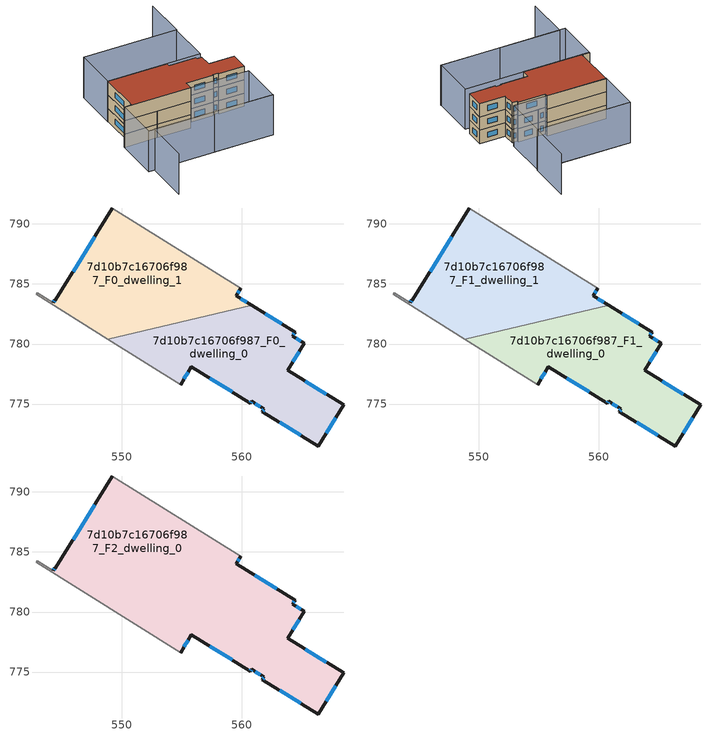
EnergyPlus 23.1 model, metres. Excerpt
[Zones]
7d10b7c16706f987_F0_dwelling_0
 floor ground (EU_floor_Construction): 565.21,780.05 563.83,777.81 568.48,774.94 566.37,771.51 561.71,774.38 561.84,774.59 560.8,775.23 560.71,775.08 555.8,778.1 554.9,776.63 548.84,780.42 560.81,783.22 564.44,780.99 564.23,780.65 z0
 wall outside (EU_wall_Construction): 554.9,776.63 555.8,778.1 560.71,775.08 560.8,775.23 561.84,774.59 561.71,774.38 566.37,771.51 568.48,774.94 563.83,777.81 565.21,780.05 564.23,780.65 564.44,780.99 560.81,783.22 z0:3
 wall adiabatic (EU_wall_Construction): 548.84,780.42 554.9,776.63 z0:3
 wall to 7d10b7c16706f987_F0_dwelling_1 (EU_wall_Construction): 560.81,783.22 548.84,780.42 z0:3
 window (EU_Window_Construction): 564.9,780.24 564.53,780.47 / 564.26,778.51 564.78,779.35 / 567.03,775.84 565.28,776.92 / 567.03,772.58 567.83,773.87 / 563.16,773.49 564.92,772.41 / 561.8,774.53 561.75,774.45 / 561.13,775.03 561.52,774.79 / 560.74,775.13 560.77,775.19 / 557.33,777.16 559.18,776.02 / 555.18,777.09 555.52,777.64 / 563.31,781.69 561.94,782.53 / 564.3,780.76 564.37,780.89 z0.93:2.07
7d10b7c16706f987_F0_dwelling_1
 floor ground (EU_floor_Construction): 559.9,784.64 559.52,784.02 560.81,783.22 548.84,780.42 542.88,784.14 542.95,784.26 544.3,783.43 544.44,783.67 544.48,783.64 549.22,791.32 z0
 wall outside (EU_wall_Construction): 560.81,783.22 559.52,784.02 559.9,784.64 / 549.22,791.32 544.48,783.64 544.44,783.67 544.3,783.43 z0:3
 wall adiabatic (EU_wall_Construction): 544.3,783.43 542.95,784.26 542.88,784.14 548.84,780.42 / 559.9,784.64 549.22,791.32 z0:3
 window (EU_Window_Construction): 559.64,784.22 559.78,784.45 / 560.41,783.47 559.92,783.77 / 544.4,783.6 544.34,783.51 / 547.74,788.93 545.96,786.04 z0.93:2.07
7d10b7c16706f987_F1_dwelling_0
 floor to 7d10b7c16706f987_F0_dwelling_0 (EU_floor_Construction): 565.21,780.05 563.83,777.81 568.48,774.94 566.37,771.51 561.71,774.38 561.84,774.59 560.8,775.23 560.71,775.08 555.8,778.1 554.9,776.63 548.84,780.42 560.81,783.22 564.44,780.99 564.23,780.65 z3
 wall outside (EU_wall_Construction): 554.9,776.63 555.8,778.1 560.71,775.08 560.8,775.23 561.84,774.59 561.71,774.38 566.37,771.51 568.48,774.94 563.83,777.81 565.21,780.05 564.23,780.65 564.44,780.99 560.81,783.22 z3:6
 wall adiabatic (EU_wall_Construction): 548.84,780.42 554.9,776.63 z3:6
 wall to 7d10b7c16706f987_F1_dwelling_1 (EU_wall_Construction): 560.81,783.22 548.84,780.42 z3:6
 window (EU_Window_Construction): 564.9,780.24 564.53,780.47 / 564.26,778.51 564.78,779.35 / 567.03,775.84 565.28,776.92 / 567.03,772.58 567.83,773.87 / 563.16,773.49 564.92,772.41 / 561.8,774.53 561.75,774.45 / 561.13,775.03 561.52,774.79 / 560.74,775.13 560.77,775.19 / 557.33,777.16 559.18,776.02 / 555.18,777.09 555.52,777.64 / 563.31,781.69 561.94,782.53 / 564.3,780.76 564.37,780.89 z3.93:5.07
7d10b7c16706f987_F1_dwelling_1
 floor to 7d10b7c16706f987_F0_dwelling_1 (EU_floor_Construction): 559.9,784.64 559.52,784.02 560.81,783.22 548.84,780.42 542.88,784.14 542.95,784.26 544.29,783.43 544.44,783.67 544.48,783.64 549.22,791.32 z3
 wall outside (EU_wall_Construction): 560.81,783.22 559.52,784.02 559.9,784.64 / 549.22,791.32 544.48,783.64 544.44,783.67 544.3,783.43 z3:6
 wall adiabatic (EU_wall_Construction): 544.3,783.43 542.95,784.26 542.88,784.14 548.84,780.42 / 559.9,784.64 549.22,791.32 z3:6
 window (EU_Window_Construction): 559.64,784.22 559.78,784.45 / 560.41,783.47 559.92,783.77 / 544.4,783.6 544.34,783.51 / 547.74,788.93 545.96,786.04 z3.93:5.07
7d10b7c16706f987_F2_dwelling_0
 floor to 7d10b7c16706f987_F1_dwelling_0 (EU_floor_Construction): 565.21,780.05 563.83,777.81 568.48,774.94 566.37,771.51 561.71,774.38 561.84,774.59 560.8,775.23 560.71,775.08 555.8,778.1 554.9,776.63 548.84,780.42 560.81,783.22 564.44,780.99 564.23,780.65 z6
 floor to 7d10b7c16706f987_F1_dwelling_1 (EU_floor_Construction): 559.9,784.64 559.52,784.02 560.81,783.22 548.84,780.42 542.88,784.14 542.95,784.26 544.29,783.43 544.44,783.67 544.48,783.64 549.22,791.32 z6
 wall outside (EU_wall_Construction): 554.9,776.63 555.8,778.1 560.71,775.08 560.8,775.23 561.84,774.59 561.71,774.38 566.37,771.51 568.48,774.94 563.83,777.81 565.21,780.05 564.23,780.65 564.44,780.99 559.52,784.02 559.9,784.64 / 549.22,791.32 544.48,783.64 544.44,783.67 544.3,783.43 z6:9
 wall adiabatic (EU_wall_Construction): 559.9,784.64 549.22,791.32 / 544.3,783.43 542.95,784.26 542.88,784.14 554.9,776.63 z6:9
 window (EU_Window_Construction): 559.64,784.22 559.78,784.45 / 562.91,781.94 561.05,783.08 / 564.3,780.76 564.37,780.89 / 564.9,780.24 564.53,780.47 / 564.26,778.51 564.78,779.35 / 567.03,775.84 565.28,776.92 / 567.03,772.58 567.83,773.87 / 563.16,773.49 564.92,772.41 / 561.8,774.53 561.75,774.45 / 561.13,775.03 561.52,774.79 / 560.74,775.13 560.77,775.19 / 557.33,777.16 559.18,776.02 / 555.18,777.09 555.52,777.64 / 544.4,783.6 544.34,783.51 / 547.74,788.93 545.96,786.04 z6.93:8.07
 roof outside (EU_roof_Construction): 566.37,771.51 568.48,774.94 563.83,777.81 565.21,780.05 564.23,780.65 564.44,780.99 559.52,784.02 559.9,784.64 549.22,791.32 544.48,783.64 544.44,783.67 544.3,783.43 542.95,784.26 542.88,784.14 554.9,776.63 555.8,778.1 560.71,775.08 560.8,775.23 561.84,774.59 561.71,774.38 z9
shading: 576.09,796.81 571.08,788.79 / 571.08,788.79 554.17,799.37 / 533.86,767.37 538.98,775.49 / 538.98,775.49 560.49,761.94 / 542.88,784.14 565.42,770.05 / 565.42,770.05 560.41,762.04 / 560.41,762.04 537.87,776.13 / 537.87,776.13 542.88,784.14 / 554.17,799.37 571.03,788.83 / 571.03,788.83 566.03,780.82 / 566.03,780.82 549.16,791.36 / 549.16,791.36 554.17,799.37 z0:9
[Building]
EU S2 Campaign: North Axis=0; Terrain=City; Solar Distribution=FullExterior
[Site:Location]
Montreal-Trudeau.Intl.AP: Latitude=45.4667; Longitude=-73.75; Time Zone=-5; Elevation=36
[SizingPeriod:WeatherFileDays]
AnnualSizingPeriod: Begin Month=1; Begin Day of Month=1; End Month=12; End Day of Month=31; Day of Week for Start Day=Monday; Use Weather File Daylight Saving Period=No; Use Weather File Rain and Snow Indicators=No
[MATERIAL]
EU_InternalMass_Material: Roughness=MediumRough; Thickness=0.1; Conductivity=1; Density=1800; Specific Heat=900; Thermal Absorptance=0.9; Solar Absorptance=0.7; Visible Absorptance=0.7
[MATERIAL:NOMASS] Roughness=MediumRough; Thermal Absorptance=0.9; Solar Absorptance=0.7; Visible Absorptance=0.7
Name | Thermal Resistance
EU_wall_NoMass; EU_floor_NoMass | 1.36485
EU_roof_NoMass | 2.55992
[WINDOWMATERIAL:SIMPLEGLAZINGSYSTEM]
EU_Window_SimpleGlazing: UFactor=3.92339; Solar Heat Gain Coefficient=0.8; Visible Transmittance=0.8
[CONSTRUCTION]
EU_wall_Construction: EU_wall_NoMass
EU_roof_Construction: EU_roof_NoMass
EU_floor_Construction: EU_floor_NoMass
EU_Window_Construction: EU_Window_SimpleGlazing
EU_InternalMass_Construction: EU_InternalMass_Material
[ZONE] Type=1; Multiplier=1; Ceiling Height=autocalculate; Floor Area=autocalculate; Part of Total Floor Area=Yes
Name | Volume
7d10b7c16706f987_F0_dwelling_0; 7d10b7c16706f987_F1_dwelling_0 | 283.469
7d10b7c16706f987_F2_dwelling_0 | 566.946
7d10b7c16706f987_F0_dwelling_1 | 283.483
7d10b7c16706f987_F1_dwelling_1 | 283.485
[INTERNALMASS] Construction=EU_InternalMass_Construction
Name | Zone or ZoneList | Surface Area
7d10b7c16706f987_F0_dwelling_0_EU_InternalMass | 7d10b7c16706f987_F0_dwelling_0 | 94.4905
7d10b7c16706f987_F0_dwelling_1_EU_InternalMass | 7d10b7c16706f987_F0_dwelling_1 | 94.4916
7d10b7c16706f987_F1_dwelling_0_EU_InternalMass | 7d10b7c16706f987_F1_dwelling_0 | 94.4905
7d10b7c16706f987_F1_dwelling_1_EU_InternalMass | 7d10b7c16706f987_F1_dwelling_1 | 94.4916
7d10b7c16706f987_F2_dwelling_0_EU_InternalMass | 7d10b7c16706f987_F2_dwelling_0 | 188.983
[OTHEREQUIPMENT] Fuel Type=Electricity; Design Level Calculation Method=Watts/Area; Power per Zone Floor Area=1; Fraction Latent=0; Fraction Radiant=0; Fraction Lost=0; Carbon Dioxide Generation Rate=0; EndUse Subcategory=EU_Step8_InternalGains
Name | Zone or ZoneList or Space or SpaceList | Schedule
EU_Step8_InternalGain_7d10b7c16706f987_F0_dwelling_0_f000 | 7d10b7c16706f987_F0_dwelling_0 | EU_Step8_GainSchedule_7d10b7c16706f987_F0_dwelling_0_f000
EU_Step8_InternalGain_7d10b7c16706f987_F0_dwelling_1_f000 | 7d10b7c16706f987_F0_dwelling_1 | EU_Step8_GainSchedule_7d10b7c16706f987_F0_dwelling_1_f000
EU_Step8_InternalGain_7d10b7c16706f987_F1_dwelling_0_f000 | 7d10b7c16706f987_F1_dwelling_0 | EU_Step8_GainSchedule_7d10b7c16706f987_F1_dwelling_0_f000
EU_Step8_InternalGain_7d10b7c16706f987_F1_dwelling_1_f000 | 7d10b7c16706f987_F1_dwelling_1 | EU_Step8_GainSchedule_7d10b7c16706f987_F1_dwelling_1_f000
EU_Step8_InternalGain_7d10b7c16706f987_F2_dwelling_0_f000 | 7d10b7c16706f987_F2_dwelling_0 | EU_Step8_GainSchedule_7d10b7c16706f987_F2_dwelling_0_f000
[ZONEVENTILATION:DESIGNFLOWRATE] Schedule=EU_AlwaysOn; Design Flow Rate Calculation Method=AirChanges/Hour; Air Changes per Hour=0.860309; Ventilation Type=Natural; Fan Pressure Rise=0; Fan Total Efficiency=1; Constant Term Coefficient=1; Temperature Term Coefficient=0; Velocity Term Coefficient=0; Velocity Squared Term Coefficient=0; Minimum Indoor Temperature=-100; Maximum Indoor Temperature=100; Delta Temperature=-100; Minimum Outdoor Temperature=-100; Maximum Outdoor Temperature=100; Maximum Wind Speed=40
Name | Zone or ZoneList or Space or SpaceList
EU_ConstantAir_7d10b7c16706f987_F0_dwelling_0 | 7d10b7c16706f987_F0_dwelling_0
EU_ConstantAir_7d10b7c16706f987_F0_dwelling_1 | 7d10b7c16706f987_F0_dwelling_1
EU_ConstantAir_7d10b7c16706f987_F1_dwelling_0 | 7d10b7c16706f987_F1_dwelling_0
EU_ConstantAir_7d10b7c16706f987_F1_dwelling_1 | 7d10b7c16706f987_F1_dwelling_1
EU_ConstantAir_7d10b7c16706f987_F2_dwelling_0 | 7d10b7c16706f987_F2_dwelling_0
[HVACTEMPLATE:THERMOSTAT] Constant Heating Setpoint=20; Constant Cooling Setpoint=50
EU_HeatOnly_7d10b7c16706f987_F0_dwelling_0; EU_HeatOnly_7d10b7c16706f987_F0_dwelling_1; EU_HeatOnly_7d10b7c16706f987_F1_dwelling_0; EU_HeatOnly_7d10b7c16706f987_F1_dwelling_1; EU_HeatOnly_7d10b7c16706f987_F2_dwelling_0
[HVACTEMPLATE:ZONE:IDEALLOADSAIRSYSTEM] System Availability Schedule=EU_AlwaysOn; Maximum Heating Supply Air Temperature=50; Minimum Cooling Supply Air Temperature=13; Maximum Heating Supply Air Humidity Ratio=0.0156; Minimum Cooling Supply Air Humidity Ratio=0.0077; Heating Limit=NoLimit; Cooling Limit=NoLimit; Heating Availability Schedule=EU_AlwaysOn; Cooling Availability Schedule=EU_CoolingOff; Dehumidification Control Type=ConstantSensibleHeatRatio; Cooling Sensible Heat Ratio=0.7; Dehumidification Setpoint=60; Humidification Control Type=None; Humidification Setpoint=30; Outdoor Air Method=None; Outdoor Air Flow Rate per Person=0.00944; Outdoor Air Flow Rate per Zone Floor Area=0; Outdoor Air Flow Rate per Zone=0; Demand Controlled Ventilation Type=None; Outdoor Air Economizer Type=NoEconomizer; Heat Recovery Type=None; Sensible Heat Recovery Effectiveness=0.7; Latent Heat Recovery Effectiveness=0.65
Name | Template Thermostat
7d10b7c16706f987_F0_dwelling_0 | EU_HeatOnly_7d10b7c16706f987_F0_dwelling_0
7d10b7c16706f987_F0_dwelling_1 | EU_HeatOnly_7d10b7c16706f987_F0_dwelling_1
7d10b7c16706f987_F1_dwelling_0 | EU_HeatOnly_7d10b7c16706f987_F1_dwelling_0
7d10b7c16706f987_F1_dwelling_1 | EU_HeatOnly_7d10b7c16706f987_F1_dwelling_1
7d10b7c16706f987_F2_dwelling_0 | EU_HeatOnly_7d10b7c16706f987_F2_dwelling_0
[SIZING:ZONE] Zone Cooling Design Supply Air Temperature Input Method=SupplyAirTemperature; Zone Cooling Design Supply Air Temperature=13; Zone Heating Design Supply Air Temperature Input Method=SupplyAirTemperature; Zone Heating Design Supply Air Temperature=50; Zone Cooling Design Supply Air Humidity Ratio=0.008; Zone Heating Design Supply Air Humidity Ratio=0.008; Cooling Design Air Flow Method=DesignDay; Cooling Design Air Flow Rate=0; Cooling Minimum Air Flow per Zone Floor Area=0.000762; Cooling Minimum Air Flow=0; Cooling Minimum Air Flow Fraction=0.2; Heating Design Air Flow Method=DesignDay; Heating Design Air Flow Rate=0; Heating Maximum Air Flow per Zone Floor Area=0.002032; Heating Maximum Air Flow=0.141576; Heating Maximum Air Flow Fraction=0.3; Account for Dedicated Outdoor Air System=No; Dedicated Outdoor Air System Control Strategy=NeutralSupplyAir; Dedicated Outdoor Air Low Setpoint Temperature for Design=autosize; Dedicated Outdoor Air High Setpoint Temperature for Design=autosize; Zone Load Sizing Method=Sensible Load Only No Latent Load; Zone Latent Cooling Design Supply Air Humidity Ratio Input Method=HumidityRatioDifference; Zone Cooling Design Supply Air Humidity Ratio Difference=0.005; Zone Latent Heating Design Supply Air Humidity Ratio Input Method=HumidityRatioDifference; Zone Humidification Design Supply Air Humidity Ratio Difference=0.005
7d10b7c16706f987_F0_dwelling_0; 7d10b7c16706f987_F0_dwelling_1; 7d10b7c16706f987_F1_dwelling_0; 7d10b7c16706f987_F1_dwelling_1; 7d10b7c16706f987_F2_dwelling_0
[SCHEDULE:CONSTANT]
Name | Hourly Value
EU_AlwaysOn | 1
EU_CoolingOff | 0
[SCHEDULE:FILE] Column Number=1; Rows to Skip at Top=0; Number of Hours of Data=8760; Column Separator=Comma; Interpolate to Timestep=No; Minutes per Item=60; Adjust Schedule for Daylight Savings=Yes
Name | File
EU_Step8_GainSchedule_7d10b7c16706f987_F0_dwelling_0_f000 | ../../schedules/7d10b7c16706f987/7d10b7c16706f987_F0_dwelling_0_f000_gain.csv
EU_Step8_GainSchedule_7d10b7c16706f987_F0_dwelling_1_f000 | ../../schedules/7d10b7c16706f987/7d10b7c16706f987_F0_dwelling_1_f000_gain.csv
EU_Step8_GainSchedule_7d10b7c16706f987_F1_dwelling_0_f000 | ../../schedules/7d10b7c16706f987/7d10b7c16706f987_F1_dwelling_0_f000_gain.csv
EU_Step8_GainSchedule_7d10b7c16706f987_F1_dwelling_1_f000 | ../../schedules/7d10b7c16706f987/7d10b7c16706f987_F1_dwelling_1_f000_gain.csv
EU_Step8_GainSchedule_7d10b7c16706f987_F2_dwelling_0_f000 | ../../schedules/7d10b7c16706f987/7d10b7c16706f987_F2_dwelling_0_f000_gain.csv
